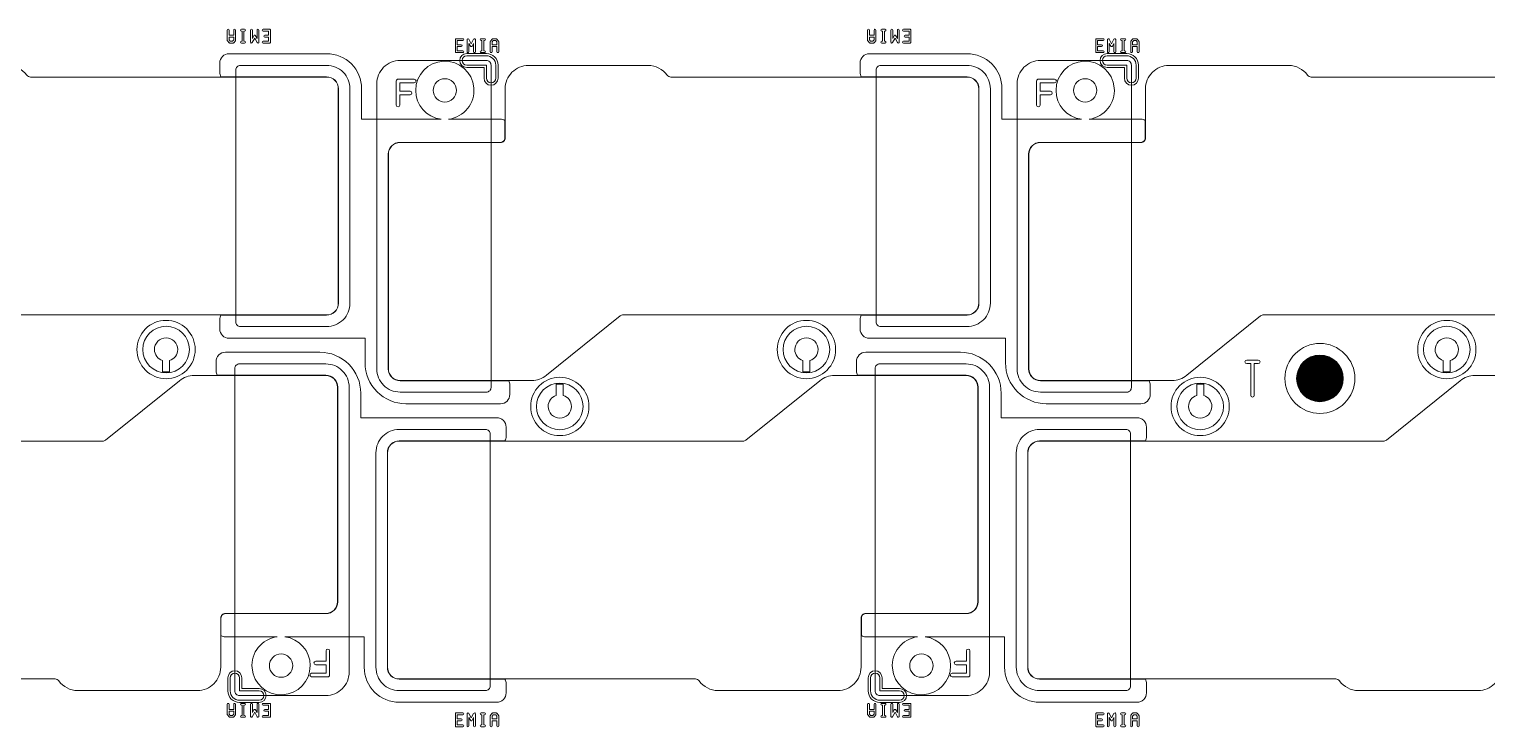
# Model space of a CAD drawing. Extents: x 2541 to 3941, y 2348 to 3338.
# Drawn here: x 2809.5 to 2872, y 2854.4 to 2884.3 of the extents above; entities that cross this region are included whole.
import ezdxf

# ---------------------------------------------------------------- set-up
doc = ezdxf.new("R2010")
doc.units = 0
doc.layers.get('0').update_dxf_attribs({"lineweight": 0})
doc.layers.add('EMI-T', color=6, linetype='Continuous', lineweight=0)
doc.layers.add('t_layer0', color=1, linetype='Continuous')

# ---------------------------------------------------------------- blocks, each defined once
blk = doc.blocks.new('PAD_R1')
at = {"const_width": 0.5}
blk.add_lwpolyline([(0.25, 0, 1), (-0.25, 0, 1)], format="xyb", close=True, dxfattribs=at)

msp = doc.modelspace()

# ---------------------------------------------------------------- linework, layer by layer
for p, q in [((2818.63814, 2883.74094), (2818.56861, 2883.74094)), ((2828.9253, 2883.3317), (2828.85577, 2883.3317)), ((2846.10814, 2883.74094), (2846.03861, 2883.74094)), ((2856.3953, 2883.3317), (2856.32577, 2883.3317)), ((2818.63814, 2854.83094), (2818.56861, 2854.83094)), ((2846.10814, 2854.83094), (2846.03861, 2854.83094)), ((2828.9253, 2854.4217), (2828.85577, 2854.4217)), ((2856.3953, 2854.4217), (2856.32577, 2854.4217))]:
    msp.add_line(p, q)
at = {"linetype": 'Continuous'}
for points in [[(2817.95907, 2883.86704), (2817.95907, 2884.03922), (2817.95907, 2884.2975, -1), (2818.03907, 2884.2975), (2818.03907, 2884.07922), (2818.23722, 2884.07922), (2818.23722, 2884.2975, -1), (2818.31722, 2884.2975), (2818.31722, 2884.03922)], [(2818.31722, 2884.03922), (2818.31722, 2883.86704, -0.173189), (2818.30818, 2883.84172), (2818.23895, 2883.756, -0.228301), (2818.20768, 2883.74094), (2818.06861, 2883.74094, -0.228253), (2818.03734, 2883.756), (2817.96811, 2883.84172, -0.173127), (2817.95907, 2883.86704)], [(2818.56861, 2883.74094, -1), (2818.56861, 2883.82094), (2818.59814, 2883.82094), (2818.59814, 2884.2575), (2818.56861, 2884.2575, -1), (2818.56861, 2884.3375), (2818.63814, 2884.3375), (2818.70768, 2884.3375, -1), (2818.70768, 2884.2575), (2818.67814, 2884.2575), (2818.67814, 2883.82094), (2818.70768, 2883.82094, -1), (2818.70768, 2883.74094), (2818.63814, 2883.74094)], [(2818.95907, 2883.78129), (2818.95907, 2884.2975, -1), (2819.03907, 2884.2975), (2819.03907, 2883.9396)], [(2819.13814, 2883.95485), (2819.03429, 2883.76198, -0.782665), (2818.95907, 2883.78129)], [(2819.03907, 2883.9396), (2819.10292, 2884.05819, -0.597324), (2819.17336, 2884.05819), (2819.23722, 2883.9396)], [(2819.23722, 2883.9396), (2819.23722, 2884.2975, -1), (2819.31722, 2884.2975), (2819.31722, 2883.78129, -0.782664), (2819.242, 2883.76198), (2819.13814, 2883.95485)], [(2819.49907, 2883.74094, -1), (2819.49907, 2883.82094), (2819.73722, 2883.82094), (2819.73722, 2883.99922), (2819.56861, 2883.99922, -1), (2819.56861, 2884.07922), (2819.73722, 2884.07922), (2819.73722, 2884.2575), (2819.49907, 2884.2575, -1), (2819.49907, 2884.3375), (2819.77722, 2884.3375, -0.414265), (2819.81722, 2884.2975), (2819.81722, 2884.03922)], [(2819.81722, 2884.03922), (2819.81722, 2883.78094, -0.414265), (2819.77722, 2883.74094), (2819.49907, 2883.74094)], [(2845.42907, 2883.86704), (2845.42907, 2884.03922), (2845.42907, 2884.2975, -1), (2845.50907, 2884.2975), (2845.50907, 2884.07922), (2845.70722, 2884.07922), (2845.70722, 2884.2975, -1), (2845.78722, 2884.2975), (2845.78722, 2884.03922)], [(2845.78722, 2884.03922), (2845.78722, 2883.86704, -0.173189), (2845.77818, 2883.84172), (2845.70895, 2883.756, -0.228301), (2845.67768, 2883.74094), (2845.53861, 2883.74094, -0.228253), (2845.50734, 2883.756), (2845.43811, 2883.84172, -0.173127), (2845.42907, 2883.86704)], [(2846.03861, 2883.74094, -1), (2846.03861, 2883.82094), (2846.06814, 2883.82094), (2846.06814, 2884.2575), (2846.03861, 2884.2575, -1), (2846.03861, 2884.3375), (2846.10814, 2884.3375), (2846.17768, 2884.3375, -1), (2846.17768, 2884.2575), (2846.14814, 2884.2575), (2846.14814, 2883.82094), (2846.17768, 2883.82094, -1), (2846.17768, 2883.74094), (2846.10814, 2883.74094)], [(2846.42907, 2883.78129), (2846.42907, 2884.2975, -1), (2846.50907, 2884.2975), (2846.50907, 2883.9396)], [(2846.60814, 2883.95485), (2846.50429, 2883.76198, -0.782665), (2846.42907, 2883.78129)], [(2846.50907, 2883.9396), (2846.57292, 2884.05819, -0.597324), (2846.64336, 2884.05819), (2846.70722, 2883.9396)], [(2846.70722, 2883.9396), (2846.70722, 2884.2975, -1), (2846.78722, 2884.2975), (2846.78722, 2883.78129, -0.782664), (2846.712, 2883.76198), (2846.60814, 2883.95485)], [(2846.96907, 2883.74094, -1), (2846.96907, 2883.82094), (2847.20722, 2883.82094), (2847.20722, 2883.99922), (2847.03861, 2883.99922, -1), (2847.03861, 2884.07922), (2847.20722, 2884.07922), (2847.20722, 2884.2575), (2846.96907, 2884.2575, -1), (2846.96907, 2884.3375), (2847.24722, 2884.3375, -0.414265), (2847.28722, 2884.2975), (2847.28722, 2884.03922)], [(2847.28722, 2884.03922), (2847.28722, 2883.78094, -0.414265), (2847.24722, 2883.74094), (2846.96907, 2883.74094)], [(2828.24623, 2883.3717), (2828.24623, 2883.88791, -0.782664), (2828.32145, 2883.90722), (2828.4253, 2883.71435)], [(2828.32623, 2883.72959), (2828.32623, 2883.3717, -1), (2828.24623, 2883.3717)], [(2828.52438, 2883.72959), (2828.46052, 2883.61101, -0.597324), (2828.39008, 2883.61101), (2828.32623, 2883.72959)], [(2828.4253, 2883.71435), (2828.52916, 2883.90722, -0.782665), (2828.60438, 2883.88791), (2828.60438, 2883.3717, -1), (2828.52438, 2883.3717), (2828.52438, 2883.72959)], [(2828.85577, 2883.3317, -1), (2828.85577, 2883.4117), (2828.8853, 2883.4117), (2828.8853, 2883.84825), (2828.85577, 2883.84825, -1), (2828.85577, 2883.92825), (2828.9253, 2883.92825), (2828.99484, 2883.92825, -1), (2828.99484, 2883.84825), (2828.9653, 2883.84825), (2828.9653, 2883.4117), (2828.99484, 2883.4117, -1), (2828.99484, 2883.3317), (2828.9253, 2883.3317)], [(2829.24623, 2883.3717), (2829.24623, 2883.62997), (2829.24623, 2883.80216, -0.173189), (2829.25527, 2883.82748), (2829.3245, 2883.9132, -0.228301), (2829.35577, 2883.92825), (2829.49484, 2883.92825, -0.228253), (2829.52611, 2883.9132), (2829.59534, 2883.82748, -0.173127), (2829.60438, 2883.80216), (2829.60438, 2883.62997)], [(2829.60438, 2883.62997), (2829.60438, 2883.3717, -1), (2829.52438, 2883.3717), (2829.52438, 2883.58997), (2829.32623, 2883.58997), (2829.32623, 2883.3717, -1), (2829.24623, 2883.3717)], [(2855.71623, 2883.3717), (2855.71623, 2883.88791, -0.782664), (2855.79145, 2883.90722), (2855.8953, 2883.71435)], [(2855.79623, 2883.72959), (2855.79623, 2883.3717, -1), (2855.71623, 2883.3717)], [(2855.99438, 2883.72959), (2855.93052, 2883.61101, -0.597324), (2855.86008, 2883.61101), (2855.79623, 2883.72959)], [(2855.8953, 2883.71435), (2855.99916, 2883.90722, -0.782665), (2856.07438, 2883.88791), (2856.07438, 2883.3717, -1), (2855.99438, 2883.3717), (2855.99438, 2883.72959)], [(2856.32577, 2883.3317, -1), (2856.32577, 2883.4117), (2856.3553, 2883.4117), (2856.3553, 2883.84825), (2856.32577, 2883.84825, -1), (2856.32577, 2883.92825), (2856.3953, 2883.92825), (2856.46484, 2883.92825, -1), (2856.46484, 2883.84825), (2856.4353, 2883.84825), (2856.4353, 2883.4117), (2856.46484, 2883.4117, -1), (2856.46484, 2883.3317), (2856.3953, 2883.3317)], [(2856.71623, 2883.3717), (2856.71623, 2883.62997), (2856.71623, 2883.80216, -0.173189), (2856.72527, 2883.82748), (2856.7945, 2883.9132, -0.228301), (2856.82577, 2883.92825), (2856.96484, 2883.92825, -0.228253), (2856.99611, 2883.9132), (2857.06534, 2883.82748, -0.173127), (2857.07438, 2883.80216), (2857.07438, 2883.62997)], [(2857.07438, 2883.62997), (2857.07438, 2883.3717, -1), (2856.99438, 2883.3717), (2856.99438, 2883.58997), (2856.79623, 2883.58997), (2856.79623, 2883.3717, -1), (2856.71623, 2883.3717)], [(2817.6403, 2871.4846), (2817.6403, 2871.8846, -0.124386), (2817.68831, 2872.0746), (2822.2252, 2872.0746, 0.414365), (2822.73507, 2872.58473), (2822.73507, 2881.7846, 0.414366), (2822.2252, 2882.29473), (2817.68831, 2882.29473, -0.124392), (2817.6403, 2882.48473), (2817.6403, 2882.88473, -0.414218), (2818.0403, 2883.28473), (2822.2252, 2883.28473, -0.414364), (2823.72507, 2881.78409), (2823.72507, 2880.47473), (2827.1303, 2880.47473)], [(2826.04437, 2881.71391, -2.205962), (2827.45845, 2880.47473), (2829.68218, 2880.47473, -0.124388), (2829.87218, 2880.42672), (2829.87218, 2879.67473, -0.414224), (2829.68218, 2879.48473), (2825.3752, 2879.48473, 0.414218), (2824.86508, 2878.9746), (2824.86508, 2869.77472, 0.414217), (2825.3752, 2869.2646), (2830.03418, 2869.2646, -0.124388), (2830.08218, 2869.0746), (2830.08218, 2868.6746, -0.414218), (2829.68218, 2868.2746), (2825.62508, 2868.2746, -0.414215), (2823.87508, 2870.0246), (2823.87508, 2871.0846), (2818.0403, 2871.0846, -0.414218), (2817.6403, 2871.4846)], [(2845.1103, 2871.4846), (2845.1103, 2871.8846, -0.124386), (2845.15831, 2872.0746), (2849.6952, 2872.0746, 0.414365), (2850.20507, 2872.58473), (2850.20507, 2881.7846, 0.414366), (2849.6952, 2882.29473), (2845.15831, 2882.29473, -0.124392), (2845.1103, 2882.48473), (2845.1103, 2882.88473, -0.414218), (2845.5103, 2883.28473), (2849.6952, 2883.28473, -0.414364), (2851.19507, 2881.78409), (2851.19507, 2880.47473), (2854.6003, 2880.47473)], [(2853.51437, 2881.71391, -2.205962), (2854.92845, 2880.47473), (2857.15218, 2880.47473, -0.124388), (2857.34218, 2880.42672), (2857.34218, 2879.67473, -0.414224), (2857.15218, 2879.48473), (2852.8452, 2879.48473, 0.414218), (2852.33508, 2878.9746), (2852.33508, 2869.77472, 0.414217), (2852.8452, 2869.2646), (2857.50418, 2869.2646, -0.124388), (2857.55218, 2869.0746), (2857.55218, 2868.6746, -0.414218), (2857.15218, 2868.2746), (2853.09508, 2868.2746, -0.414215), (2851.34508, 2870.0246), (2851.34508, 2871.0846), (2845.5103, 2871.0846, -0.414218), (2845.1103, 2871.4846)], [(2817.48127, 2869.6846), (2817.48127, 2870.0846, -0.414218), (2817.88127, 2870.4846), (2821.93837, 2870.4846, -0.414215), (2823.68837, 2868.7346), (2823.68837, 2867.6746), (2829.52314, 2867.6746, -0.414218), (2829.92314, 2867.2746), (2829.92314, 2866.8746, -0.124388), (2829.87514, 2866.6846), (2825.33825, 2866.6846, 0.414365), (2824.82838, 2866.17447), (2824.82838, 2856.9746, 0.414366), (2825.33825, 2856.46446), (2829.87514, 2856.46446, -0.124388), (2829.92314, 2856.27446), (2829.92314, 2855.87446, -0.414218), (2829.52314, 2855.47446), (2825.33825, 2855.47446, -0.414364), (2823.83838, 2856.9751), (2823.83838, 2858.28447), (2820.43315, 2858.28447)], [(2844.95127, 2869.6846), (2844.95127, 2870.0846, -0.414218), (2845.35127, 2870.4846), (2849.40837, 2870.4846, -0.414215), (2851.15837, 2868.7346), (2851.15837, 2867.6746), (2856.99314, 2867.6746, -0.414218), (2857.39314, 2867.2746), (2857.39314, 2866.8746, -0.124388), (2857.34514, 2866.6846), (2852.80825, 2866.6846, 0.414365), (2852.29838, 2866.17447), (2852.29838, 2856.9746, 0.414366), (2852.80825, 2856.46446), (2857.34514, 2856.46446, -0.124388), (2857.39314, 2856.27446), (2857.39314, 2855.87446, -0.414218), (2856.99314, 2855.47446), (2852.80825, 2855.47446, -0.414364), (2851.30838, 2856.9751), (2851.30838, 2858.28447), (2847.90315, 2858.28447)], [(2821.51907, 2857.04528, -2.205962), (2820.105, 2858.28447), (2817.88127, 2858.28447, -0.124386), (2817.69127, 2858.33247), (2817.69127, 2859.08447, -0.414224), (2817.88127, 2859.27447), (2822.18824, 2859.27447, 0.414218), (2822.69837, 2859.78459), (2822.69837, 2868.98447, 0.414217), (2822.18824, 2869.4946), (2817.52927, 2869.4946, -0.124392), (2817.48127, 2869.6846)], [(2848.98907, 2857.04528, -2.205962), (2847.575, 2858.28447), (2845.35127, 2858.28447, -0.124386), (2845.16127, 2858.33247), (2845.16127, 2859.08447, -0.414224), (2845.35127, 2859.27447), (2849.65824, 2859.27447, 0.414218), (2850.16837, 2859.78459), (2850.16837, 2868.98447, 0.414217), (2849.65824, 2869.4946), (2844.99927, 2869.4946, -0.124392), (2844.95127, 2869.6846)], [(2821.58075, 2856.5658, -1), (2821.58075, 2856.7158), (2822.20112, 2856.7158), (2822.20112, 2857.08732), (2821.7546, 2857.08732, -1), (2821.7546, 2857.23732), (2822.20112, 2857.23732), (2822.20112, 2857.68385, -1), (2822.35112, 2857.68385), (2822.35112, 2857.16232)], [(2849.05075, 2856.5658, -1), (2849.05075, 2856.7158), (2849.67112, 2856.7158), (2849.67112, 2857.08732), (2849.2246, 2857.08732, -1), (2849.2246, 2857.23732), (2849.67112, 2857.23732), (2849.67112, 2857.68385, -1), (2849.82112, 2857.68385), (2849.82112, 2857.16232)], [(2822.35112, 2857.16232), (2822.35112, 2856.6408, -0.414241), (2822.27612, 2856.5658), (2821.58075, 2856.5658)], [(2849.82112, 2857.16232), (2849.82112, 2856.6408, -0.414241), (2849.74612, 2856.5658), (2849.05075, 2856.5658)], [(2817.95907, 2854.95704), (2817.95907, 2855.12922), (2817.95907, 2855.3875, -1), (2818.03907, 2855.3875), (2818.03907, 2855.16922), (2818.23722, 2855.16922), (2818.23722, 2855.3875, -1), (2818.31722, 2855.3875), (2818.31722, 2855.12922)], [(2818.56861, 2854.83094, -1), (2818.56861, 2854.91094), (2818.59814, 2854.91094), (2818.59814, 2855.3475), (2818.56861, 2855.3475, -1), (2818.56861, 2855.4275), (2818.63814, 2855.4275), (2818.70768, 2855.4275, -1), (2818.70768, 2855.3475), (2818.67814, 2855.3475), (2818.67814, 2854.91094), (2818.70768, 2854.91094, -1), (2818.70768, 2854.83094), (2818.63814, 2854.83094)], [(2818.95907, 2854.87129), (2818.95907, 2855.3875, -1), (2819.03907, 2855.3875), (2819.03907, 2855.0296)], [(2819.23722, 2855.0296), (2819.23722, 2855.3875, -1), (2819.31722, 2855.3875), (2819.31722, 2854.87129, -0.782664), (2819.242, 2854.85198), (2819.13814, 2855.04485)], [(2819.49907, 2854.83094, -1), (2819.49907, 2854.91094), (2819.73722, 2854.91094), (2819.73722, 2855.08922), (2819.56861, 2855.08922, -1), (2819.56861, 2855.16922), (2819.73722, 2855.16922), (2819.73722, 2855.3475), (2819.49907, 2855.3475, -1), (2819.49907, 2855.4275), (2819.77722, 2855.4275, -0.414265), (2819.81722, 2855.3875), (2819.81722, 2855.12922)], [(2845.42907, 2854.95704), (2845.42907, 2855.12922), (2845.42907, 2855.3875, -1), (2845.50907, 2855.3875), (2845.50907, 2855.16922), (2845.70722, 2855.16922), (2845.70722, 2855.3875, -1), (2845.78722, 2855.3875), (2845.78722, 2855.12922)], [(2846.03861, 2854.83094, -1), (2846.03861, 2854.91094), (2846.06814, 2854.91094), (2846.06814, 2855.3475), (2846.03861, 2855.3475, -1), (2846.03861, 2855.4275), (2846.10814, 2855.4275), (2846.17768, 2855.4275, -1), (2846.17768, 2855.3475), (2846.14814, 2855.3475), (2846.14814, 2854.91094), (2846.17768, 2854.91094, -1), (2846.17768, 2854.83094), (2846.10814, 2854.83094)], [(2846.42907, 2854.87129), (2846.42907, 2855.3875, -1), (2846.50907, 2855.3875), (2846.50907, 2855.0296)], [(2846.70722, 2855.0296), (2846.70722, 2855.3875, -1), (2846.78722, 2855.3875), (2846.78722, 2854.87129, -0.782664), (2846.712, 2854.85198), (2846.60814, 2855.04485)], [(2846.96907, 2854.83094, -1), (2846.96907, 2854.91094), (2847.20722, 2854.91094), (2847.20722, 2855.08922), (2847.03861, 2855.08922, -1), (2847.03861, 2855.16922), (2847.20722, 2855.16922), (2847.20722, 2855.3475), (2846.96907, 2855.3475, -1), (2846.96907, 2855.4275), (2847.24722, 2855.4275, -0.414265), (2847.28722, 2855.3875), (2847.28722, 2855.12922)], [(2818.31722, 2855.12922), (2818.31722, 2854.95704, -0.173189), (2818.30818, 2854.93172), (2818.23895, 2854.846, -0.228301), (2818.20768, 2854.83094), (2818.06861, 2854.83094, -0.228253), (2818.03734, 2854.846), (2817.96811, 2854.93172, -0.173127), (2817.95907, 2854.95704)], [(2819.13814, 2855.04485), (2819.03429, 2854.85198, -0.782665), (2818.95907, 2854.87129)], [(2819.03907, 2855.0296), (2819.10292, 2855.14819, -0.597324), (2819.17336, 2855.14819), (2819.23722, 2855.0296)], [(2819.81722, 2855.12922), (2819.81722, 2854.87094, -0.414265), (2819.77722, 2854.83094), (2819.49907, 2854.83094)], [(2828.24623, 2854.4617), (2828.24623, 2854.97791, -0.782664), (2828.32145, 2854.99722), (2828.4253, 2854.80435)], [(2828.32623, 2854.81959), (2828.32623, 2854.4617, -1), (2828.24623, 2854.4617)], [(2828.52438, 2854.81959), (2828.46052, 2854.70101, -0.597324), (2828.39008, 2854.70101), (2828.32623, 2854.81959)], [(2828.4253, 2854.80435), (2828.52916, 2854.99722, -0.782665), (2828.60438, 2854.97791), (2828.60438, 2854.4617, -1), (2828.52438, 2854.4617), (2828.52438, 2854.81959)], [(2828.85577, 2854.4217, -1), (2828.85577, 2854.5017), (2828.8853, 2854.5017), (2828.8853, 2854.93825), (2828.85577, 2854.93825, -1), (2828.85577, 2855.01825), (2828.9253, 2855.01825), (2828.99484, 2855.01825, -1), (2828.99484, 2854.93825), (2828.9653, 2854.93825), (2828.9653, 2854.5017), (2828.99484, 2854.5017, -1), (2828.99484, 2854.4217), (2828.9253, 2854.4217)], [(2829.24623, 2854.4617), (2829.24623, 2854.71997), (2829.24623, 2854.89216, -0.173189), (2829.25527, 2854.91748), (2829.3245, 2855.0032, -0.228301), (2829.35577, 2855.01825), (2829.49484, 2855.01825, -0.228253), (2829.52611, 2855.0032), (2829.59534, 2854.91748, -0.173127), (2829.60438, 2854.89216), (2829.60438, 2854.71997)], [(2829.60438, 2854.71997), (2829.60438, 2854.4617, -1), (2829.52438, 2854.4617), (2829.52438, 2854.67997), (2829.32623, 2854.67997), (2829.32623, 2854.4617, -1), (2829.24623, 2854.4617)], [(2845.78722, 2855.12922), (2845.78722, 2854.95704, -0.173189), (2845.77818, 2854.93172), (2845.70895, 2854.846, -0.228301), (2845.67768, 2854.83094), (2845.53861, 2854.83094, -0.228253), (2845.50734, 2854.846), (2845.43811, 2854.93172, -0.173127), (2845.42907, 2854.95704)], [(2846.60814, 2855.04485), (2846.50429, 2854.85198, -0.782665), (2846.42907, 2854.87129)], [(2846.50907, 2855.0296), (2846.57292, 2855.14819, -0.597324), (2846.64336, 2855.14819), (2846.70722, 2855.0296)], [(2847.28722, 2855.12922), (2847.28722, 2854.87094, -0.414265), (2847.24722, 2854.83094), (2846.96907, 2854.83094)], [(2855.71623, 2854.4617), (2855.71623, 2854.97791, -0.782664), (2855.79145, 2854.99722), (2855.8953, 2854.80435)], [(2855.79623, 2854.81959), (2855.79623, 2854.4617, -1), (2855.71623, 2854.4617)], [(2855.99438, 2854.81959), (2855.93052, 2854.70101, -0.597324), (2855.86008, 2854.70101), (2855.79623, 2854.81959)], [(2855.8953, 2854.80435), (2855.99916, 2854.99722, -0.782665), (2856.07438, 2854.97791), (2856.07438, 2854.4617, -1), (2855.99438, 2854.4617), (2855.99438, 2854.81959)], [(2856.32577, 2854.4217, -1), (2856.32577, 2854.5017), (2856.3553, 2854.5017), (2856.3553, 2854.93825), (2856.32577, 2854.93825, -1), (2856.32577, 2855.01825), (2856.3953, 2855.01825), (2856.46484, 2855.01825, -1), (2856.46484, 2854.93825), (2856.4353, 2854.93825), (2856.4353, 2854.5017), (2856.46484, 2854.5017, -1), (2856.46484, 2854.4217), (2856.3953, 2854.4217)], [(2856.71623, 2854.4617), (2856.71623, 2854.71997), (2856.71623, 2854.89216, -0.173189), (2856.72527, 2854.91748), (2856.7945, 2855.0032, -0.228301), (2856.82577, 2855.01825), (2856.96484, 2855.01825, -0.228253), (2856.99611, 2855.0032), (2857.06534, 2854.91748, -0.173127), (2857.07438, 2854.89216), (2857.07438, 2854.71997)], [(2857.07438, 2854.71997), (2857.07438, 2854.4617, -1), (2856.99438, 2854.4617), (2856.99438, 2854.67997), (2856.79623, 2854.67997), (2856.79623, 2854.4617, -1), (2856.71623, 2854.4617)]]:
    msp.add_lwpolyline(points, format="xyb", dxfattribs=at)
for points in [[(2818.03907, 2883.88117), (2818.08772, 2883.82094), (2818.18857, 2883.82094), (2818.23722, 2883.88117), (2818.23722, 2883.99922), (2818.03907, 2883.99922)], [(2845.50907, 2883.88117), (2845.55772, 2883.82094), (2845.65857, 2883.82094), (2845.70722, 2883.88117), (2845.70722, 2883.99922), (2845.50907, 2883.99922)], [(2829.32623, 2883.66997), (2829.52438, 2883.66997), (2829.52438, 2883.78802), (2829.47573, 2883.84825), (2829.37488, 2883.84825), (2829.32623, 2883.78802)], [(2856.79623, 2883.66997), (2856.99438, 2883.66997), (2856.99438, 2883.78802), (2856.94573, 2883.84825), (2856.84488, 2883.84825), (2856.79623, 2883.78802)], [(2818.03907, 2854.97117), (2818.08772, 2854.91094), (2818.18857, 2854.91094), (2818.23722, 2854.97117), (2818.23722, 2855.08922), (2818.03907, 2855.08922)], [(2829.32623, 2854.75997), (2829.52438, 2854.75997), (2829.52438, 2854.87802), (2829.47573, 2854.93825), (2829.37488, 2854.93825), (2829.32623, 2854.87802)], [(2845.50907, 2854.97117), (2845.55772, 2854.91094), (2845.65857, 2854.91094), (2845.70722, 2854.97117), (2845.70722, 2855.08922), (2845.50907, 2855.08922)], [(2856.79623, 2854.75997), (2856.99438, 2854.75997), (2856.99438, 2854.87802), (2856.94573, 2854.93825), (2856.84488, 2854.93825), (2856.79623, 2854.87802)]]:
    msp.add_lwpolyline(points, close=True, dxfattribs=at)
for points in [[(2827.74623, 2883.3717), (2827.74623, 2883.62997), (2827.74623, 2883.88825, -0.414265), (2827.78623, 2883.92825), (2828.06438, 2883.92825, -1), (2828.06438, 2883.84825), (2827.82623, 2883.84825), (2827.82623, 2883.66997), (2827.99484, 2883.66997, -1), (2827.99484, 2883.58997), (2827.82623, 2883.58997), (2827.82623, 2883.4117), (2828.06438, 2883.4117, -1), (2828.06438, 2883.3317), (2827.78623, 2883.3317, -0.414265)], [(2855.21623, 2883.3717), (2855.21623, 2883.62997), (2855.21623, 2883.88825, -0.414265), (2855.25623, 2883.92825), (2855.53438, 2883.92825, -1), (2855.53438, 2883.84825), (2855.29623, 2883.84825), (2855.29623, 2883.66997), (2855.46484, 2883.66997, -1), (2855.46484, 2883.58997), (2855.29623, 2883.58997), (2855.29623, 2883.4117), (2855.53438, 2883.4117, -1), (2855.53438, 2883.3317), (2855.25623, 2883.3317, -0.414265)], [(2797.40508, 2869.77472), (2797.40508, 2878.9746, -0.414219), (2797.9052, 2879.47473), (2802.21218, 2879.47473, 0.414223), (2802.41218, 2879.67473), (2802.41218, 2881.77952, -0.414215), (2803.41218, 2882.77952), (2808.54907, 2882.77952, -0.24029), (2809.35871, 2882.36692, 0.240069), (2809.52015, 2882.28473), (2822.2252, 2882.28473, -0.414366), (2822.72507, 2881.7846), (2822.72507, 2872.58472, -0.414365), (2822.2252, 2872.0846), (2807.47567, 2872.0846, 0.170771), (2807.35046, 2872.04056), (2804.17951, 2869.49481, -0.170765), (2803.55341, 2869.2746), (2797.9052, 2869.2746, -0.414218)], [(2824.87508, 2869.77472), (2824.87508, 2878.9746, -0.414219), (2825.3752, 2879.47473), (2829.68218, 2879.47473, 0.414223), (2829.88218, 2879.67473), (2829.88218, 2881.77952, -0.414215), (2830.88218, 2882.77952), (2836.01907, 2882.77952, -0.24029), (2836.82871, 2882.36692, 0.240069), (2836.99015, 2882.28473), (2849.6952, 2882.28473, -0.414366), (2850.19507, 2881.7846), (2850.19507, 2872.58472, -0.414365), (2849.6952, 2872.0846), (2834.94567, 2872.0846, 0.170771), (2834.82046, 2872.04056), (2831.64951, 2869.49481, -0.170765), (2831.02341, 2869.2746), (2825.3752, 2869.2746, -0.414218)], [(2828.23244, 2882.69531, -1), (2828.23244, 2883.29531), (2829.07715, 2883.29531, -0.414217), (2829.57715, 2882.79531), (2829.57715, 2882.23231, -1), (2828.97715, 2882.23231), (2828.97715, 2882.69531)], [(2828.23244, 2882.79531), (2829.07715, 2882.79531), (2829.07715, 2882.24124, 1), (2829.47715, 2882.24124), (2829.47715, 2882.79531, 0.414218), (2829.07715, 2883.19531), (2828.23244, 2883.19531, 1)], [(2852.34508, 2869.77472), (2852.34508, 2878.9746, -0.414219), (2852.8452, 2879.47473), (2857.15218, 2879.47473, 0.414223), (2857.35218, 2879.67473), (2857.35218, 2881.77952, -0.414215), (2858.35218, 2882.77952), (2863.48907, 2882.77952, -0.24029), (2864.29871, 2882.36692, 0.240069), (2864.46015, 2882.28473), (2877.1652, 2882.28473, -0.414366), (2877.66507, 2881.7846), (2877.66507, 2872.58472, -0.414365), (2877.1652, 2872.0846), (2862.41567, 2872.0846, 0.170771), (2862.29046, 2872.04056), (2859.11951, 2869.49481, -0.170765), (2858.49341, 2869.2746), (2852.8452, 2869.2746, -0.414218)], [(2855.70244, 2882.69531, -1), (2855.70244, 2883.29531), (2856.54715, 2883.29531, -0.414217), (2857.04715, 2882.79531), (2857.04715, 2882.23231, -1), (2856.44715, 2882.23231), (2856.44715, 2882.69531)], [(2855.70244, 2882.79531), (2856.54715, 2882.79531), (2856.54715, 2882.24124, 1), (2856.94715, 2882.24124), (2856.94715, 2882.79531, 0.414218), (2856.54715, 2883.19531), (2855.70244, 2883.19531, 1)], [(2825.21233, 2881.07535), (2825.21233, 2881.59687), (2825.21233, 2882.1184, -0.414241), (2825.28733, 2882.1934), (2825.98269, 2882.1934, -1), (2825.98269, 2882.0434), (2825.36233, 2882.0434), (2825.36233, 2881.67187), (2825.80885, 2881.67187, -1), (2825.80885, 2881.52187), (2825.36233, 2881.52187), (2825.36233, 2881.07535, -1)], [(2826.79437, 2881.71391, 0.414217), (2827.29437, 2881.21391, 0.414217), (2827.79437, 2881.71391, 0.414217), (2827.29437, 2882.21391, 0.414217)], [(2852.68233, 2881.07535), (2852.68233, 2881.59687), (2852.68233, 2882.1184, -0.414241), (2852.75733, 2882.1934), (2853.45269, 2882.1934, -1), (2853.45269, 2882.0434), (2852.83233, 2882.0434), (2852.83233, 2881.67187), (2853.27885, 2881.67187, -1), (2853.27885, 2881.52187), (2852.83233, 2881.52187), (2852.83233, 2881.07535, -1)], [(2854.26437, 2881.71391, 0.414217), (2854.76437, 2881.21391, 0.414217), (2855.26437, 2881.71391, 0.414217), (2854.76437, 2882.21391, 0.414217)], [(2814.08699, 2870.60071, -0.414215), (2815.33699, 2871.85071, -0.414215), (2816.58699, 2870.60071, -0.414215), (2815.33699, 2869.35071, -0.414215)], [(2841.55699, 2870.60071, -0.414215), (2842.80699, 2871.85071, -0.414215), (2844.05699, 2870.60071, -0.414215), (2842.80699, 2869.35071, -0.414215)], [(2869.02699, 2870.60071, -0.414215), (2870.27699, 2871.85071, -0.414215), (2871.52699, 2870.60071, -0.414215), (2870.27699, 2869.35071, -0.414215)], [(2814.83699, 2870.60071, 0.327542), (2815.18699, 2870.12374), (2815.18699, 2869.64957), (2815.48699, 2869.64957), (2815.48699, 2870.12374, 0.327544), (2815.83699, 2870.60071, 0.414217), (2815.33699, 2871.10071, 0.414217)], [(2842.30699, 2870.60071, 0.327542), (2842.65699, 2870.12374), (2842.65699, 2869.64957), (2842.95699, 2869.64957), (2842.95699, 2870.12374, 0.327544), (2843.30699, 2870.60071, 0.414217), (2842.80699, 2871.10071, 0.414217)], [(2863.33176, 2869.36067, -0.414215), (2864.83176, 2870.86067, -0.414215), (2866.33176, 2869.36067, -0.414215), (2864.83176, 2867.86067, -0.414215)], [(2869.77699, 2870.60071, 0.327542), (2870.12699, 2870.12374), (2870.12699, 2869.64957), (2870.42699, 2869.64957), (2870.42699, 2870.12374, 0.327544), (2870.77699, 2870.60071, 0.414217), (2870.27699, 2871.10071, 0.414217)], [(2861.69274, 2870.00059, -1), (2861.69274, 2870.15059), (2861.94109, 2870.15059), (2862.18943, 2870.15059, -1), (2862.18943, 2870.00059), (2862.01609, 2870.00059), (2862.01609, 2868.63519, -1), (2861.86609, 2868.63519), (2861.86609, 2870.00059)], [(2797.36838, 2856.97459), (2797.36838, 2866.17447, -0.414365), (2797.86825, 2866.6746), (2812.61778, 2866.6746, 0.170771), (2812.74299, 2866.71863), (2815.91394, 2869.26438, -0.170765), (2816.54004, 2869.4846), (2822.18824, 2869.4846, -0.414218), (2822.68837, 2868.98447), (2822.68837, 2859.78459, -0.414219), (2822.18824, 2859.28447), (2817.88127, 2859.28447, 0.414223), (2817.68127, 2859.08447), (2817.68127, 2856.97967, -0.414215), (2816.68127, 2855.97967), (2811.54437, 2855.97967, -0.24029), (2810.73474, 2856.39227, 0.240069), (2810.5733, 2856.47446), (2797.86825, 2856.47446, -0.414366)], [(2824.83838, 2856.97459), (2824.83838, 2866.17447, -0.414365), (2825.33825, 2866.6746), (2840.08778, 2866.6746, 0.170771), (2840.21299, 2866.71863), (2843.38394, 2869.26438, -0.170765), (2844.01004, 2869.4846), (2849.65824, 2869.4846, -0.414218), (2850.15837, 2868.98447), (2850.15837, 2859.78459, -0.414219), (2849.65824, 2859.28447), (2845.35127, 2859.28447, 0.414223), (2845.15127, 2859.08447), (2845.15127, 2856.97967, -0.414215), (2844.15127, 2855.97967), (2839.01437, 2855.97967, -0.24029), (2838.20474, 2856.39227, 0.240069), (2838.0433, 2856.47446), (2825.33825, 2856.47446, -0.414366)], [(2830.97646, 2868.15848, -0.414215), (2832.22646, 2869.40848, -0.414215), (2833.47646, 2868.15848, -0.414215), (2832.22646, 2866.90848, -0.414215)], [(2831.72646, 2868.15848, 0.414217), (2832.22646, 2867.65848, 0.414217), (2832.72646, 2868.15848, 0.327542), (2832.37646, 2868.63545), (2832.37646, 2869.10962), (2832.07646, 2869.10962), (2832.07646, 2868.63545, 0.327544)], [(2852.30838, 2856.97459), (2852.30838, 2866.17447, -0.414365), (2852.80825, 2866.6746), (2867.55778, 2866.6746, 0.170771), (2867.68299, 2866.71863), (2870.85394, 2869.26438, -0.170765), (2871.48004, 2869.4846), (2877.12824, 2869.4846, -0.414218), (2877.62837, 2868.98447), (2877.62837, 2859.78459, -0.414219), (2877.12824, 2859.28447), (2872.82127, 2859.28447, 0.414223), (2872.62127, 2859.08447), (2872.62127, 2856.97967, -0.414215), (2871.62127, 2855.97967), (2866.48437, 2855.97967, -0.24029), (2865.67474, 2856.39227, 0.240069), (2865.5133, 2856.47446), (2852.80825, 2856.47446, -0.414366)], [(2858.44646, 2868.15848, -0.414215), (2859.69646, 2869.40848, -0.414215), (2860.94646, 2868.15848, -0.414215), (2859.69646, 2866.90848, -0.414215)], [(2859.19646, 2868.15848, 0.414217), (2859.69646, 2867.65848, 0.414217), (2860.19646, 2868.15848, 0.327542), (2859.84646, 2868.63545), (2859.84646, 2869.10962), (2859.54646, 2869.10962), (2859.54646, 2868.63545, 0.327544)], [(2819.76907, 2857.04528, 0.414217), (2820.26907, 2856.54528, 0.414217), (2820.76907, 2857.04528, 0.414217), (2820.26907, 2857.54528, 0.414217)], [(2847.23907, 2857.04528, 0.414217), (2847.73907, 2856.54528, 0.414217), (2848.23907, 2857.04528, 0.414217), (2847.73907, 2857.54528, 0.414217)], [(2817.98629, 2855.96388), (2817.98629, 2856.52689, -1), (2818.58629, 2856.52689), (2818.58629, 2856.06388), (2819.33101, 2856.06388, -1), (2819.33101, 2855.46388), (2818.48629, 2855.46388, -0.414217)], [(2818.08629, 2855.96388, 0.414218), (2818.48629, 2855.56388), (2819.33101, 2855.56388, 1), (2819.33101, 2855.96388), (2818.48629, 2855.96388), (2818.48629, 2856.51796, 1), (2818.08629, 2856.51796)], [(2845.45629, 2855.96388), (2845.45629, 2856.52689, -1), (2846.05629, 2856.52689), (2846.05629, 2856.06388), (2846.80101, 2856.06388, -1), (2846.80101, 2855.46388), (2845.95629, 2855.46388, -0.414217)], [(2845.55629, 2855.96388, 0.414218), (2845.95629, 2855.56388), (2846.80101, 2855.56388, 1), (2846.80101, 2855.96388), (2845.95629, 2855.96388), (2845.95629, 2856.51796, 1), (2845.55629, 2856.51796)], [(2827.74623, 2854.4617), (2827.74623, 2854.71997), (2827.74623, 2854.97825, -0.414265), (2827.78623, 2855.01825), (2828.06438, 2855.01825, -1), (2828.06438, 2854.93825), (2827.82623, 2854.93825), (2827.82623, 2854.75997), (2827.99484, 2854.75997, -1), (2827.99484, 2854.67997), (2827.82623, 2854.67997), (2827.82623, 2854.5017), (2828.06438, 2854.5017, -1), (2828.06438, 2854.4217), (2827.78623, 2854.4217, -0.414265)], [(2855.21623, 2854.4617), (2855.21623, 2854.71997), (2855.21623, 2854.97825, -0.414265), (2855.25623, 2855.01825), (2855.53438, 2855.01825, -1), (2855.53438, 2854.93825), (2855.29623, 2854.93825), (2855.29623, 2854.75997), (2855.46484, 2854.75997, -1), (2855.46484, 2854.67997), (2855.29623, 2854.67997), (2855.29623, 2854.5017), (2855.53438, 2854.5017, -1), (2855.53438, 2854.4217), (2855.25623, 2854.4217, -0.414265)]]:
    msp.add_lwpolyline(points, format="xyb", close=True, dxfattribs=at)
for centre, start, end in [((2827.29437, 2881.71391), 179.999999, 262.45759), ((2854.76437, 2881.71391), 179.999999, 262.45759), ((2820.26907, 2857.04528), 359.999999, 82.45759), ((2847.73907, 2857.04528), 359.999999, 82.45759)]:
    msp.add_arc(centre, 1.25, start, end)
at = {"layer": 'EMI-T', "linetype": 'Continuous'}
for points in [[(2818.32299, 2871.7846, 0.414223), (2818.52299, 2871.5846), (2822.22519, 2871.5846, 0.414363), (2823.22507, 2872.58498), (2823.22507, 2881.78435, 0.414365), (2822.22519, 2882.78473), (2818.52299, 2882.78473, 0.414223), (2818.32299, 2882.58473)], [(2824.37508, 2869.77472, 0.414215), (2825.3752, 2868.7746), (2829.07715, 2868.7746, 0.414223), (2829.27715, 2868.9746), (2829.27715, 2882.79532, 0.414223), (2829.07715, 2882.99532), (2825.3752, 2882.99532, 0.414215), (2824.37508, 2881.99519)], [(2845.79299, 2871.7846, 0.414223), (2845.99299, 2871.5846), (2849.69519, 2871.5846, 0.414363), (2850.69507, 2872.58498), (2850.69507, 2881.78435, 0.414365), (2849.69519, 2882.78473), (2845.99299, 2882.78473, 0.414223), (2845.79299, 2882.58473)], [(2851.84508, 2869.77472, 0.414215), (2852.8452, 2868.7746), (2856.54715, 2868.7746, 0.414223), (2856.74715, 2868.9746), (2856.74715, 2882.79532, 0.414223), (2856.54715, 2882.99532), (2852.8452, 2882.99532, 0.414215), (2851.84508, 2881.99519)], [(2818.28629, 2855.96388, 0.414223), (2818.48629, 2855.76388), (2822.18824, 2855.76388, 0.414215), (2823.18837, 2856.76401), (2823.18837, 2868.98448, 0.414215), (2822.18824, 2869.9846), (2818.48629, 2869.9846, 0.414223), (2818.28629, 2869.7846)], [(2845.75629, 2855.96388, 0.414223), (2845.95629, 2855.76388), (2849.65824, 2855.76388, 0.414215), (2850.65837, 2856.76401), (2850.65837, 2868.98448, 0.414215), (2849.65824, 2869.9846), (2845.95629, 2869.9846, 0.414223), (2845.75629, 2869.7846)], [(2824.33838, 2856.97485, 0.414365), (2825.33825, 2855.97447), (2829.04045, 2855.97447, 0.414223), (2829.24045, 2856.17447), (2829.24045, 2866.9746, 0.414223), (2829.04045, 2867.1746), (2825.33825, 2867.1746, 0.414363), (2824.33838, 2866.17422)], [(2851.80838, 2856.97485, 0.414365), (2852.80825, 2855.97447), (2856.51045, 2855.97447, 0.414223), (2856.71045, 2856.17447), (2856.71045, 2866.9746, 0.414223), (2856.51045, 2867.1746), (2852.80825, 2867.1746, 0.414363), (2851.80838, 2866.17422)]]:
    msp.add_lwpolyline(points, format="xyb", close=True, dxfattribs=at)
at = {"layer": 'EMI-T'}
for centre in [(2815.33699, 2870.60072), (2842.80699, 2870.60072), (2870.27699, 2870.60072), (2864.83176, 2869.36068), (2832.22645, 2868.15848), (2859.69645, 2868.15848)]:
    msp.add_circle(centre, 1, dxfattribs=at)

# ---------------------------------------------------------------- block references
at = {"layer": 't_layer0', "xscale": 2, "yscale": 2}
msp.add_blockref('PAD_R1', (2864.83176, 2869.36067), dxfattribs=at)

doc.saveas('drawing.dxf')
